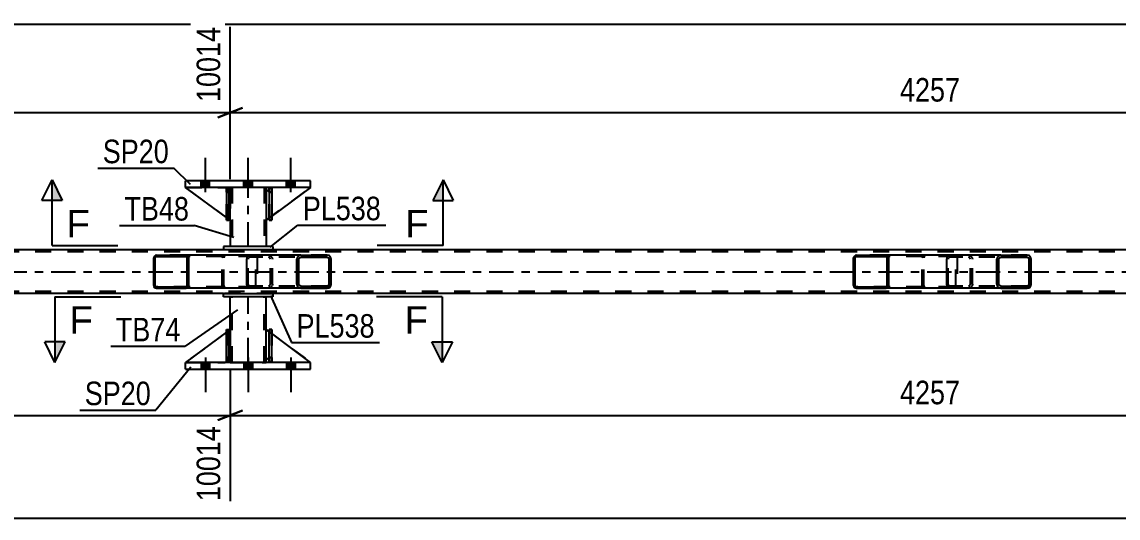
# Model space of a CAD drawing. Header units: millimetres. Extents: x -45 to 796, y -433 to 161.
# Drawn here: x 420.8 to 554.1, y -226 to -165.6 of the extents above; entities that cross this region are included whole.
import ezdxf

# ---------------------------------------------------------------- set-up
doc = ezdxf.new("R2010")
doc.units = ezdxf.units.MM
doc.linetypes.add('DXK_LINE_DOT2', pattern=[3.9198, 1.9599, -1.9599])
doc.linetypes.add('DXK_LINE_DOT3', pattern=[5.9187, 2.979, -0.9799, 0.9799, -0.9799])
doc.styles.add('Arial', font='arial.ttf', dxfattribs={"height": 0.2})
doc.styles.add('Arial Narrow', font='ARIALN.TTF', dxfattribs={"height": 0.2})

# ---------------------------------------------------------------- blocks, each defined once
blk = doc.blocks.new('Part-814760973-6049 - 5989')
at = {"color": 2, "linetype": 'Continuous'}
for p, q in [((445.34, -198.68), (451.34, -198.68)), ((445.34, -199.08), (445.34, -198.68)), ((451.34, -199.08), (445.34, -199.08)), ((451.34, -198.68), (451.34, -199.08))]:
    blk.add_line(p, q, dxfattribs=at)
blk = doc.blocks.new('Part-814760973-6044 - 5989')
at = {"color": 2, "linetype": 'Continuous'}
for p, q in [((446.14, -203.08), (446.14, -199.08)), ((450.54, -203.08), (450.54, -199.08)), ((446.14, -207.08), (446.14, -206.48)), ((450.54, -207.08), (450.54, -206.48))]:
    blk.add_line(p, q, dxfattribs=at)
at = {"color": 7, "linetype": 'DXK_LINE_DOT2'}
for p, q in [((450.54, -199.08), (446.14, -199.08)), ((446.38, -207.08), (446.38, -199.08)), ((450.3, -207.08), (450.3, -199.08)), ((446.14, -206.48), (446.14, -203.08)), ((450.54, -206.48), (450.54, -203.08)), ((446.14, -207.08), (450.54, -207.08))]:
    blk.add_line(p, q, dxfattribs=at)
at = {"color": 7, "linetype": 'DXK_LINE_DOT3'}
blk.add_line((448.34, -207.08), (448.34, -199.08), dxfattribs=at)
blk = doc.blocks.new('Part-814760973-6168 - 5989')
at = {"linetype": 'Continuous'}
h = blk.add_hatch(dxfattribs=at)
h.set_pattern_fill('', scale=0.7, style=0, pattern_type=0)
h.set_pattern_definition([(45, (441.079, -194.2398), (-1.57154, 1.57154), [])])
h.paths.add_polyline_path([(441.11, -194.36), (441.08, -194.24), (441.01, -194.14), (440.89, -194.07), (440.76, -194.04), (437.19, -194.04), (437.06, -194.07), (436.95, -194.14), (436.87, -194.24), (436.85, -194.36), (436.85, -197.72), (436.87, -197.84), (436.95, -197.95), (437.06, -198.02), (437.19, -198.04), (440.76, -198.04), (440.89, -198.02), (441.01, -197.95), (441.08, -197.84), (441.11, -197.72)])
h.paths.add_polyline_path([(440.92, -197.78), (440.88, -197.84), (440.83, -197.87), (440.76, -197.88), (437.19, -197.88), (437.12, -197.87), (437.07, -197.84), (437.03, -197.78), (437.02, -197.72), (437.02, -194.36), (437.03, -194.3), (437.07, -194.25), (437.12, -194.21), (437.19, -194.2), (440.76, -194.2), (440.83, -194.21), (440.88, -194.25), (440.92, -194.3), (440.93, -194.36), (440.93, -197.72)])
at = {"color": 2, "linetype": 'Continuous'}
for p, q in [((436.87, -194.24), (436.85, -194.36)), ((436.85, -197.72), (436.85, -194.36)), ((437.02, -194.36), (437.03, -194.3)), ((437.02, -197.72), (437.02, -194.36)), ((437.03, -194.3), (437.07, -194.25)), ((437.19, -194.04), (437.06, -194.07)), ((437.07, -194.25), (437.12, -194.21)), ((437.12, -194.21), (437.19, -194.2)), ((437.19, -194.04), (440.76, -194.04)), ((437.19, -194.2), (440.76, -194.2)), ((448.46, -194.04), (440.76, -194.04)), ((440.89, -194.07), (440.76, -194.04)), ((440.76, -194.2), (440.83, -194.21)), ((440.83, -194.21), (440.88, -194.25)), ((440.88, -194.25), (440.92, -194.3)), ((440.92, -194.3), (440.93, -194.36)), ((440.93, -197.72), (440.93, -194.36)), ((441.11, -194.36), (441.08, -194.24)), ((441.11, -197.72), (441.11, -194.36)), ((436.85, -197.72), (436.87, -197.84)), ((437.03, -197.78), (437.02, -197.72)), ((437.07, -197.84), (437.03, -197.78)), ((437.06, -198.02), (437.19, -198.04)), ((437.12, -197.87), (437.07, -197.84)), ((437.19, -197.88), (437.12, -197.87)), ((437.19, -197.88), (440.76, -197.88)), ((437.19, -198.04), (440.76, -198.04)), ((440.83, -197.87), (440.76, -197.88)), ((440.76, -198.04), (440.89, -198.02)), ((448.46, -198.04), (440.76, -198.04)), ((440.88, -197.84), (440.83, -197.87)), ((440.92, -197.78), (440.88, -197.84)), ((440.93, -197.72), (440.92, -197.78)), ((441.08, -197.84), (441.11, -197.72))]:
    blk.add_line(p, q, dxfattribs=at)
at = {"color": 7, "linetype": 'DXK_LINE_DOT2'}
for p, q in [((440.76, -194.04), (437.19, -194.04)), ((449.11, -194.2), (437.19, -194.2)), ((445.2, -194.36), (445.22, -194.24)), ((445.2, -197.72), (445.2, -194.36)), ((445.38, -194.3), (445.37, -194.36)), ((445.37, -197.72), (445.37, -194.36)), ((445.42, -194.25), (445.38, -194.3)), ((445.41, -194.07), (445.54, -194.04)), ((445.47, -194.21), (445.42, -194.25)), ((445.54, -194.2), (445.47, -194.21)), ((449.11, -194.04), (448.46, -194.04)), ((449.11, -194.04), (449.24, -194.07)), ((449.18, -194.21), (449.11, -194.2)), ((449.23, -194.25), (449.18, -194.21)), ((449.27, -194.3), (449.23, -194.25)), ((449.28, -194.36), (449.27, -194.3)), ((449.28, -197.72), (449.28, -194.36)), ((449.43, -194.24), (449.45, -194.34)), ((449.45, -194.34), (449.45, -194.36)), ((449.45, -194.36), (449.45, -197.72)), ((449.11, -197.88), (437.19, -197.88)), ((440.76, -198.04), (437.19, -198.04)), ((445.22, -197.84), (445.2, -197.72)), ((445.37, -197.72), (445.38, -197.78)), ((445.38, -197.78), (445.42, -197.84)), ((445.54, -198.04), (445.41, -198.02)), ((445.42, -197.84), (445.43, -197.84)), ((445.43, -197.84), (445.47, -197.87)), ((445.47, -197.87), (445.54, -197.88)), ((449.11, -198.04), (448.46, -198.04)), ((449.11, -197.88), (449.18, -197.87)), ((449.24, -198.02), (449.11, -198.04)), ((449.18, -197.87), (449.23, -197.84)), ((449.23, -197.84), (449.27, -197.78)), ((449.27, -197.78), (449.28, -197.72)), ((449.45, -197.75), (449.43, -197.84)), ((449.45, -197.72), (449.45, -197.75))]:
    blk.add_line(p, q, dxfattribs=at)
at = {"color": 2, "linetype": 'Continuous'}
for centre, start, end in [((437.18, -194.38), 110.7583, 155.68), ((440.78, -194.38), 24.32, 69.2417), ((437.18, -197.71), 204.32, 249.2417), ((440.78, -197.71), 290.7583, 335.68)]:
    blk.add_arc(centre, 0.331, start, end, dxfattribs=at)
at = {"color": 7, "linetype": 'DXK_LINE_DOT2'}
for centre, start, end in [((445.53, -194.38), 110.7583, 155.68), ((445.53, -197.71), 204.32, 249.2417), ((449.13, -197.71), 290.7583, 335.68)]:
    blk.add_arc(centre, 0.331, start, end, dxfattribs=at)
blk = doc.blocks.new('Part-814760973-6109 - 5989')
at = {"color": 2, "linetype": 'Continuous'}
for p, q in [((446.01, -185.78), (445.69, -185.78)), ((445.69, -185.78), (445.69, -189.78)), ((446.01, -185.78), (446.01, -185.78)), ((446.01, -185.78), (446.01, -189.78)), ((446.01, -189.78), (445.69, -189.78))]:
    blk.add_line(p, q, dxfattribs=at)
at = {"color": 7, "linetype": 'DXK_LINE_DOT2'}
for p, q in [((445.69, -186.38), (445.69, -185.78)), ((446.01, -186.38), (445.69, -186.38)), ((445.69, -186.38), (445.69, -189.78)), ((446.01, -186.38), (446.01, -185.78)), ((446.01, -185.78), (446.01, -185.78)), ((446.01, -189.78), (446.01, -186.38))]:
    blk.add_line(p, q, dxfattribs=at)
blk = doc.blocks.new('Part-814760973-6054 - 5989')
at = {"color": 2, "linetype": 'Continuous'}
for p, q in [((451.34, -192.98), (445.34, -192.98)), ((445.34, -192.98), (445.34, -193.38)), ((451.34, -192.98), (451.34, -193.38)), ((451.34, -193.38), (445.34, -193.38))]:
    blk.add_line(p, q, dxfattribs=at)
blk = doc.blocks.new('Part-814760973-6210 - 5989')
at = {"color": 2, "linetype": 'Continuous'}
for p, q in [((450.89, -207.08), (450.89, -203.08)), ((450.89, -203.08), (451.21, -203.08)), ((451.21, -207.08), (451.21, -203.08)), ((450.89, -207.08), (450.89, -207.08)), ((451.21, -207.08), (450.89, -207.08))]:
    blk.add_line(p, q, dxfattribs=at)
at = {"color": 7, "linetype": 'DXK_LINE_DOT2'}
for p, q in [((450.89, -203.08), (450.89, -206.48)), ((451.21, -206.48), (451.21, -203.08)), ((450.89, -206.48), (450.89, -207.08)), ((450.89, -206.48), (451.21, -206.48)), ((451.21, -207.08), (451.21, -206.48)), ((451.21, -207.08), (451.21, -207.08))]:
    blk.add_line(p, q, dxfattribs=at)
blk = doc.blocks.new('Part-814760973-6059 - 5989')
at = {"color": 2, "linetype": 'Continuous'}
for p, q in [((446.14, -185.78), (446.14, -186.38)), ((450.54, -185.78), (450.54, -186.38)), ((446.14, -189.78), (446.14, -192.98)), ((450.54, -189.78), (450.54, -192.98))]:
    blk.add_line(p, q, dxfattribs=at)
at = {"color": 7, "linetype": 'DXK_LINE_DOT2'}
for p, q in [((450.54, -185.78), (446.14, -185.78)), ((446.14, -186.38), (446.14, -189.78)), ((446.38, -185.78), (446.38, -192.98)), ((450.3, -185.78), (450.3, -192.98)), ((450.54, -186.38), (450.54, -189.78)), ((450.54, -192.98), (446.14, -192.98))]:
    blk.add_line(p, q, dxfattribs=at)
at = {"color": 7, "linetype": 'DXK_LINE_DOT3'}
blk.add_line((448.34, -192.98), (448.34, -185.78), dxfattribs=at)
blk = doc.blocks.new('Part-814760973-6078 - 5989')
at = {"color": 7, "linetype": 'DXK_LINE_DOT2'}
for p, q in [((446.14, -203.08), (440.74, -207.08)), ((446.14, -206.48), (446.14, -203.08)), ((446.14, -203.08), (446.14, -206.48)), ((445.54, -207.08), (446.14, -206.48)), ((446.14, -206.48), (445.54, -207.08)), ((446.14, -206.48), (446.14, -206.48)), ((440.74, -207.08), (445.54, -207.08))]:
    blk.add_line(p, q, dxfattribs=at)
blk = doc.blocks.new('Part-814760973-6206 - 5989')
at = {"color": 7, "linetype": 'DXK_LINE_DOT2'}
for p, q in [((451.14, -185.78), (450.54, -186.38)), ((450.54, -189.78), (455.94, -185.78)), ((450.54, -186.38), (450.54, -189.78)), ((455.94, -185.78), (451.14, -185.78))]:
    blk.add_line(p, q, dxfattribs=at)
blk = doc.blocks.new('Part-814760973-6079 - 5989')
at = {"color": 2, "linetype": 'Continuous'}
for p, q in [((450.54, -206.48), (450.54, -203.08)), ((450.89, -203.34), (450.54, -203.08)), ((455.94, -207.08), (451.21, -203.58)), ((450.89, -206.84), (450.54, -206.48))]:
    blk.add_line(p, q, dxfattribs=at)
at = {"color": 7, "linetype": 'DXK_LINE_DOT2'}
for p, q in [((451.21, -203.58), (450.89, -203.34)), ((451.14, -207.08), (450.89, -206.84)), ((455.94, -207.08), (451.14, -207.08)), ((455.94, -207.08), (455.94, -207.08)), ((455.94, -207.08), (455.94, -207.08))]:
    blk.add_line(p, q, dxfattribs=at)
blk = doc.blocks.new('Part-814760973-6080 - 5989')
at = {"color": 7, "linetype": 'DXK_LINE_DOT2'}
for p, q in [((450.54, -206.48), (450.54, -203.08)), ((450.54, -203.08), (455.94, -207.08)), ((451.14, -207.08), (450.54, -206.48)), ((455.94, -207.08), (451.14, -207.08))]:
    blk.add_line(p, q, dxfattribs=at)
blk = doc.blocks.new('Part-814760973-6085 - 5989')
at = {"color": 2, "linetype": 'Continuous'}
for p, q in [((440.74, -207.88), (440.74, -207.08)), ((455.94, -207.08), (440.74, -207.08)), ((440.74, -207.88), (455.94, -207.88)), ((455.94, -207.88), (455.94, -207.08))]:
    blk.add_line(p, q, dxfattribs=at)
at = {"color": 7, "linetype": 'DXK_LINE_DOT2'}
for p, q in [((440.74, -207.88), (440.74, -207.08)), ((455.94, -207.88), (455.94, -207.08))]:
    blk.add_line(p, q, dxfattribs=at)
blk = doc.blocks.new('Part-814760973-6090 - 5989')
at = {"color": 2, "linetype": 'Continuous'}
for p, q in [((440.74, -185.78), (440.74, -184.98)), ((455.94, -184.98), (440.74, -184.98)), ((455.94, -185.78), (455.94, -184.98)), ((455.94, -185.78), (440.74, -185.78))]:
    blk.add_line(p, q, dxfattribs=at)
at = {"color": 7, "linetype": 'DXK_LINE_DOT2'}
for p, q in [((440.74, -185.78), (440.74, -184.98)), ((455.94, -185.78), (455.94, -184.98))]:
    blk.add_line(p, q, dxfattribs=at)
blk = doc.blocks.new('Bolt-814760973-6216 - 5989')
at = {"linetype": 'Continuous'}
for points in [[(442.62, -185.78), (443.66, -185.78), (443.66, -184.98), (442.62, -184.98)], [(442.62, -185.78), (443.66, -185.78), (443.66, -184.98), (442.62, -184.98)], [(442.62, -185.78), (443.66, -185.78), (443.66, -184.98), (442.62, -184.98)], [(447.82, -185.78), (448.86, -185.78), (448.86, -184.98), (447.82, -184.98)], [(447.82, -185.78), (448.86, -185.78), (448.86, -184.98), (447.82, -184.98)], [(453.02, -185.78), (454.06, -185.78), (454.06, -184.98), (453.02, -184.98)], [(453.02, -185.78), (454.06, -185.78), (454.06, -184.98), (453.02, -184.98)], [(453.02, -185.78), (454.06, -185.78), (454.06, -184.98), (453.02, -184.98)]]:
    blk.add_hatch(color=1, dxfattribs=at).paths.add_polyline_path(points)
at = {"color": 1, "linetype": 'Continuous'}
for p, q in [((443.14, -186.38), (443.14, -182.18)), ((443.14, -186.38), (443.14, -182.18)), ((443.14, -186.38), (443.14, -182.18)), ((448.34, -186.38), (448.34, -182.18)), ((448.34, -186.38), (448.34, -182.18)), ((453.54, -186.38), (453.54, -182.18)), ((453.54, -186.38), (453.54, -182.18)), ((453.54, -186.38), (453.54, -182.18)), ((442.62, -185.78), (442.62, -184.98)), ((442.62, -185.78), (442.62, -184.98)), ((442.62, -185.78), (442.62, -184.98)), ((443.66, -185.78), (443.66, -184.98)), ((443.66, -185.78), (443.66, -184.98)), ((443.66, -185.78), (443.66, -184.98)), ((447.82, -185.78), (447.82, -184.98)), ((447.82, -185.78), (447.82, -184.98)), ((448.86, -185.78), (448.86, -184.98)), ((448.86, -185.78), (448.86, -184.98)), ((453.02, -185.78), (453.02, -184.98)), ((453.02, -185.78), (453.02, -184.98)), ((453.02, -185.78), (453.02, -184.98)), ((454.06, -185.78), (454.06, -184.98)), ((454.06, -185.78), (454.06, -184.98)), ((454.06, -185.78), (454.06, -184.98))]:
    blk.add_line(p, q, dxfattribs=at)
blk = doc.blocks.new('Part-814760973-6093 - 5989')
at = {"linetype": 'Continuous'}
h = blk.add_hatch(dxfattribs=at)
h.set_pattern_fill('', scale=0.7, style=0, pattern_type=0)
h.set_pattern_definition([(45, (543.5453, -194.3386), (-1.57154, 1.57154), [])])
h.paths.add_polyline_path([(543.58, -194.52), (543.55, -194.34), (543.44, -194.18), (543.27, -194.08), (543.08, -194.04), (539.9, -194.04), (539.7, -194.08), (539.54, -194.18), (539.43, -194.34), (539.39, -194.52), (539.39, -197.56), (539.43, -197.75), (539.54, -197.9), (539.7, -198.01), (539.9, -198.04), (543.08, -198.04), (543.27, -198.01), (543.44, -197.9), (543.55, -197.75), (543.58, -197.56)])
h.paths.add_polyline_path([(543.31, -197.65), (543.26, -197.73), (543.18, -197.78), (543.08, -197.8), (539.9, -197.8), (539.8, -197.78), (539.72, -197.73), (539.66, -197.65), (539.65, -197.56), (539.65, -194.52), (539.66, -194.43), (539.72, -194.35), (539.8, -194.3), (539.9, -194.28), (543.08, -194.28), (543.18, -194.3), (543.26, -194.35), (543.31, -194.43), (543.33, -194.52), (543.33, -197.56)])
at = {"color": 2, "linetype": 'Continuous'}
for p, q in [((533.33, -194.52), (533.35, -194.34)), ((533.33, -197.56), (533.33, -194.52)), ((533.35, -194.34), (533.4, -194.18)), ((533.4, -194.18), (533.49, -194.08)), ((533.49, -194.08), (533.6, -194.04)), ((539.9, -194.04), (533.6, -194.04)), ((539.43, -194.34), (539.39, -194.52)), ((539.39, -197.56), (539.39, -194.52)), ((539.65, -194.52), (539.66, -194.43)), ((539.65, -197.56), (539.65, -194.52)), ((539.66, -194.43), (539.72, -194.35)), ((539.9, -194.04), (539.7, -194.08)), ((539.72, -194.35), (539.8, -194.3)), ((539.8, -194.3), (539.9, -194.28)), ((539.9, -194.04), (543.08, -194.04)), ((539.9, -194.28), (543.08, -194.28)), ((543.27, -194.08), (543.08, -194.04)), ((543.08, -194.28), (543.18, -194.3)), ((543.18, -194.3), (543.26, -194.35)), ((543.26, -194.35), (543.31, -194.43)), ((543.31, -194.43), (543.33, -194.52)), ((543.33, -197.56), (543.33, -194.52)), ((543.58, -194.52), (543.55, -194.34)), ((543.58, -197.56), (543.58, -194.52)), ((533.35, -197.75), (533.33, -197.56)), ((533.4, -197.9), (533.35, -197.75)), ((533.49, -198.01), (533.4, -197.9)), ((533.6, -198.04), (533.49, -198.01)), ((539.9, -198.04), (533.6, -198.04)), ((539.39, -197.56), (539.43, -197.75)), ((539.66, -197.65), (539.65, -197.56)), ((539.72, -197.73), (539.66, -197.65)), ((539.7, -198.01), (539.9, -198.04)), ((539.8, -197.78), (539.72, -197.73)), ((539.9, -197.8), (539.8, -197.78)), ((539.9, -197.8), (543.08, -197.8)), ((539.9, -198.04), (543.08, -198.04)), ((543.18, -197.78), (543.08, -197.8)), ((543.08, -198.04), (543.27, -198.01)), ((543.26, -197.73), (543.18, -197.78)), ((543.31, -197.65), (543.26, -197.73)), ((543.33, -197.56), (543.31, -197.65)), ((543.55, -197.75), (543.58, -197.56))]:
    blk.add_line(p, q, dxfattribs=at)
at = {"color": 7, "linetype": 'DXK_LINE_DOT2'}
for p, q in [((533.47, -194.43), (533.46, -194.52)), ((533.46, -197.56), (533.46, -194.52)), ((533.5, -194.35), (533.47, -194.43)), ((533.54, -194.3), (533.5, -194.35)), ((533.6, -194.28), (533.54, -194.3)), ((543.08, -194.28), (533.6, -194.28)), ((534.59, -194.28), (534.59, -194.04)), ((535.93, -194.04), (536.12, -194.08)), ((536.03, -194.3), (535.93, -194.28)), ((536.11, -194.35), (536.03, -194.3)), ((536.16, -194.43), (536.11, -194.35)), ((536.18, -194.52), (536.16, -194.43)), ((536.18, -197.56), (536.18, -194.52)), ((536.4, -194.34), (536.43, -194.52)), ((536.43, -197.56), (536.43, -194.52)), ((543.08, -194.04), (539.9, -194.04)), ((533.46, -197.56), (533.47, -197.65)), ((533.47, -197.65), (533.5, -197.73)), ((533.5, -197.73), (533.54, -197.78)), ((533.54, -197.78), (533.6, -197.8)), ((543.08, -197.8), (533.6, -197.8)), ((534.59, -198.04), (534.59, -197.8)), ((535.93, -197.8), (536.03, -197.78)), ((536.12, -198.01), (535.93, -198.04)), ((536.03, -197.78), (536.11, -197.73)), ((536.11, -197.73), (536.16, -197.65)), ((536.16, -197.65), (536.18, -197.56)), ((536.43, -197.56), (536.4, -197.75)), ((543.08, -198.04), (539.9, -198.04))]:
    blk.add_line(p, q, dxfattribs=at)
for centre, start, end in [((535.95, -194.54), 23.8494, 68.8059), ((535.95, -197.55), 291.1941, 336.1506)]:
    blk.add_arc(centre, 0.492, start, end, dxfattribs=at)
at = {"color": 2, "linetype": 'Continuous'}
for centre, start, end in [((539.88, -194.54), 111.1941, 156.1506), ((543.1, -194.54), 23.8494, 68.8059), ((539.88, -197.55), 203.8494, 248.8059), ((543.1, -197.55), 291.1941, 336.1506)]:
    blk.add_arc(centre, 0.492, start, end, dxfattribs=at)
blk = doc.blocks.new('Part-814760973-6094 - 5989')
at = {"linetype": 'Continuous'}
h = blk.add_hatch(dxfattribs=at)
h.set_pattern_fill('', scale=0.7, style=0, pattern_type=0)
h.set_pattern_definition([(45, (526.2133, -194.2398), (-1.57154, 1.57154), [])])
h.paths.add_polyline_path([(526.24, -194.36), (526.21, -194.24), (526.14, -194.14), (526.03, -194.07), (525.9, -194.04), (522.32, -194.04), (522.19, -194.07), (522.08, -194.14), (522.01, -194.24), (521.98, -194.36), (521.98, -197.72), (522.01, -197.84), (522.08, -197.95), (522.19, -198.02), (522.32, -198.04), (525.9, -198.04), (526.03, -198.02), (526.14, -197.95), (526.21, -197.84), (526.24, -197.72)])
h.paths.add_polyline_path([(526.06, -197.78), (526.02, -197.84), (525.96, -197.87), (525.9, -197.88), (522.32, -197.88), (522.26, -197.87), (522.2, -197.84), (522.17, -197.78), (522.15, -197.72), (522.15, -194.36), (522.17, -194.3), (522.2, -194.25), (522.26, -194.21), (522.32, -194.2), (525.9, -194.2), (525.96, -194.21), (526.02, -194.25), (526.06, -194.3), (526.07, -194.36), (526.07, -197.72)])
at = {"color": 2, "linetype": 'Continuous'}
for p, q in [((522.01, -194.24), (521.98, -194.36)), ((521.98, -197.72), (521.98, -194.36)), ((522.15, -194.36), (522.17, -194.3)), ((522.15, -197.72), (522.15, -194.36)), ((522.17, -194.3), (522.2, -194.25)), ((522.32, -194.04), (522.19, -194.07)), ((522.2, -194.25), (522.26, -194.21)), ((522.26, -194.21), (522.32, -194.2)), ((522.32, -194.04), (525.9, -194.04)), ((522.32, -194.2), (525.9, -194.2)), ((533.6, -194.04), (525.9, -194.04)), ((526.03, -194.07), (525.9, -194.04)), ((525.9, -194.2), (525.96, -194.21)), ((525.96, -194.21), (526.02, -194.25)), ((526.02, -194.25), (526.06, -194.3)), ((526.06, -194.3), (526.07, -194.36)), ((526.07, -197.72), (526.07, -194.36)), ((526.24, -194.36), (526.21, -194.24)), ((526.24, -197.72), (526.24, -194.36)), ((521.98, -197.72), (522.01, -197.84)), ((522.17, -197.78), (522.15, -197.72)), ((522.2, -197.84), (522.17, -197.78)), ((522.19, -198.02), (522.32, -198.04)), ((522.26, -197.87), (522.2, -197.84)), ((522.32, -197.88), (522.26, -197.87)), ((522.32, -197.88), (525.9, -197.88)), ((522.32, -198.04), (525.9, -198.04)), ((525.96, -197.87), (525.9, -197.88)), ((525.9, -198.04), (526.03, -198.02)), ((533.6, -198.04), (525.9, -198.04)), ((526.02, -197.84), (525.96, -197.87)), ((526.06, -197.78), (526.02, -197.84)), ((526.07, -197.72), (526.06, -197.78)), ((526.21, -197.84), (526.24, -197.72))]:
    blk.add_line(p, q, dxfattribs=at)
at = {"color": 7, "linetype": 'DXK_LINE_DOT2'}
for p, q in [((525.9, -194.04), (522.32, -194.04)), ((534.25, -194.2), (522.32, -194.2)), ((530.33, -194.36), (530.36, -194.24)), ((530.33, -197.72), (530.33, -194.36)), ((530.52, -194.3), (530.5, -194.36)), ((530.5, -197.72), (530.5, -194.36)), ((530.55, -194.25), (530.52, -194.3)), ((530.54, -194.07), (530.67, -194.04)), ((530.61, -194.21), (530.55, -194.25)), ((530.67, -194.2), (530.61, -194.21)), ((534.25, -194.04), (533.6, -194.04)), ((534.25, -194.04), (534.38, -194.07)), ((534.31, -194.21), (534.25, -194.2)), ((534.37, -194.25), (534.31, -194.21)), ((534.41, -194.3), (534.37, -194.25)), ((534.42, -194.36), (534.41, -194.3)), ((534.42, -197.72), (534.42, -194.36)), ((534.56, -194.24), (534.58, -194.34)), ((534.58, -194.34), (534.59, -194.36)), ((534.59, -194.36), (534.59, -197.72)), ((534.25, -197.88), (522.32, -197.88)), ((525.9, -198.04), (522.32, -198.04)), ((530.36, -197.84), (530.33, -197.72)), ((530.5, -197.72), (530.52, -197.78)), ((530.52, -197.78), (530.55, -197.84)), ((530.67, -198.04), (530.54, -198.02)), ((530.55, -197.84), (530.61, -197.87)), ((530.61, -197.87), (530.67, -197.88)), ((534.25, -198.04), (533.6, -198.04)), ((534.25, -197.88), (534.31, -197.87)), ((534.38, -198.02), (534.25, -198.04)), ((534.31, -197.87), (534.37, -197.84)), ((534.37, -197.84), (534.41, -197.78)), ((534.41, -197.78), (534.42, -197.72)), ((534.59, -197.72), (534.56, -197.84))]:
    blk.add_line(p, q, dxfattribs=at)
at = {"color": 2, "linetype": 'Continuous'}
for centre, start, end in [((522.31, -194.38), 110.7583, 155.68), ((525.91, -194.38), 24.32, 69.2417), ((522.31, -197.71), 204.32, 249.2417), ((525.91, -197.71), 290.7583, 335.68)]:
    blk.add_arc(centre, 0.331, start, end, dxfattribs=at)
at = {"color": 7, "linetype": 'DXK_LINE_DOT2'}
for centre, start, end in [((530.66, -194.38), 110.7583, 155.68), ((530.66, -197.71), 204.32, 249.2417), ((534.26, -197.71), 290.7583, 335.68)]:
    blk.add_arc(centre, 0.331, start, end, dxfattribs=at)
blk = doc.blocks.new('Part-814760973-6095 - 5989')
at = {"linetype": 'Continuous'}
h = blk.add_hatch(dxfattribs=at)
h.set_pattern_fill('', scale=0.7, style=0, pattern_type=0)
h.set_pattern_definition([(45, (458.411, -194.3386), (-1.57154, 1.57154), [])])
h.paths.add_polyline_path([(458.45, -194.52), (458.41, -194.34), (458.3, -194.18), (458.14, -194.08), (457.95, -194.04), (454.76, -194.04), (454.57, -194.08), (454.41, -194.18), (454.3, -194.34), (454.26, -194.52), (454.26, -197.56), (454.3, -197.75), (454.41, -197.9), (454.57, -198.01), (454.76, -198.04), (457.95, -198.04), (458.14, -198.01), (458.3, -197.9), (458.41, -197.75), (458.45, -197.56)])
h.paths.add_polyline_path([(458.18, -197.65), (458.12, -197.73), (458.04, -197.78), (457.95, -197.8), (454.76, -197.8), (454.67, -197.78), (454.58, -197.73), (454.53, -197.65), (454.51, -197.56), (454.51, -194.52), (454.53, -194.43), (454.58, -194.35), (454.67, -194.3), (454.76, -194.28), (457.95, -194.28), (458.04, -194.3), (458.12, -194.35), (458.18, -194.43), (458.2, -194.52), (458.2, -197.56)])
at = {"color": 2, "linetype": 'Continuous'}
for p, q in [((448.19, -194.52), (448.21, -194.34)), ((448.19, -197.56), (448.19, -194.52)), ((448.21, -194.34), (448.27, -194.18)), ((448.27, -194.18), (448.36, -194.08)), ((448.36, -194.08), (448.46, -194.04)), ((454.76, -194.04), (448.46, -194.04)), ((454.3, -194.34), (454.26, -194.52)), ((454.26, -197.56), (454.26, -194.52)), ((454.51, -194.52), (454.53, -194.43)), ((454.51, -197.56), (454.51, -194.52)), ((454.53, -194.43), (454.58, -194.35)), ((454.76, -194.04), (454.57, -194.08)), ((454.58, -194.35), (454.67, -194.3)), ((454.67, -194.3), (454.76, -194.28)), ((454.76, -194.04), (457.95, -194.04)), ((454.76, -194.28), (457.95, -194.28)), ((458.14, -194.08), (457.95, -194.04)), ((457.95, -194.28), (458.04, -194.3)), ((458.04, -194.3), (458.12, -194.35)), ((458.12, -194.35), (458.18, -194.43)), ((458.18, -194.43), (458.2, -194.52)), ((458.2, -197.56), (458.2, -194.52)), ((458.45, -194.52), (458.41, -194.34)), ((458.45, -197.56), (458.45, -194.52)), ((448.21, -197.75), (448.19, -197.56)), ((448.27, -197.9), (448.21, -197.75)), ((448.36, -198.01), (448.27, -197.9)), ((448.46, -198.04), (448.36, -198.01)), ((454.76, -198.04), (448.46, -198.04)), ((454.26, -197.56), (454.3, -197.75)), ((454.53, -197.65), (454.51, -197.56)), ((454.58, -197.73), (454.53, -197.65)), ((454.57, -198.01), (454.76, -198.04)), ((454.67, -197.78), (454.58, -197.73)), ((454.76, -197.8), (454.67, -197.78)), ((454.76, -197.8), (457.95, -197.8)), ((454.76, -198.04), (457.95, -198.04)), ((458.04, -197.78), (457.95, -197.8)), ((457.95, -198.04), (458.14, -198.01)), ((458.12, -197.73), (458.04, -197.78)), ((458.18, -197.65), (458.12, -197.73)), ((458.2, -197.56), (458.18, -197.65)), ((458.41, -197.75), (458.45, -197.56))]:
    blk.add_line(p, q, dxfattribs=at)
at = {"color": 7, "linetype": 'DXK_LINE_DOT2'}
for p, q in [((448.34, -194.43), (448.33, -194.52)), ((448.33, -197.56), (448.33, -194.52)), ((448.37, -194.35), (448.34, -194.43)), ((448.41, -194.3), (448.37, -194.35)), ((448.46, -194.28), (448.41, -194.3)), ((457.95, -194.28), (448.46, -194.28)), ((449.45, -194.28), (449.45, -194.04)), ((450.8, -194.04), (450.99, -194.08)), ((450.89, -194.3), (450.8, -194.28)), ((450.97, -194.35), (450.89, -194.3)), ((451.03, -194.43), (450.97, -194.35)), ((451.05, -194.52), (451.03, -194.43)), ((451.05, -197.56), (451.05, -194.52)), ((451.26, -194.34), (451.3, -194.52)), ((451.3, -197.56), (451.3, -194.52)), ((457.95, -194.04), (454.76, -194.04)), ((448.33, -197.56), (448.34, -197.65)), ((448.34, -197.65), (448.37, -197.73)), ((448.37, -197.73), (448.41, -197.78)), ((448.41, -197.78), (448.46, -197.8)), ((457.95, -197.8), (448.46, -197.8)), ((449.45, -198.04), (449.45, -197.8)), ((450.8, -197.8), (450.89, -197.78)), ((450.99, -198.01), (450.8, -198.04)), ((450.89, -197.78), (450.97, -197.73)), ((450.97, -197.73), (451.03, -197.65)), ((451.03, -197.65), (451.05, -197.56)), ((451.3, -197.56), (451.26, -197.75)), ((457.95, -198.04), (454.76, -198.04))]:
    blk.add_line(p, q, dxfattribs=at)
for centre, start, end in [((450.81, -194.54), 23.8494, 68.8059), ((450.81, -197.55), 291.1941, 336.1506)]:
    blk.add_arc(centre, 0.492, start, end, dxfattribs=at)
at = {"color": 2, "linetype": 'Continuous'}
for centre, start, end in [((454.75, -194.54), 111.1941, 156.1506), ((457.96, -194.54), 23.8494, 68.8059), ((454.75, -197.55), 203.8494, 248.8059), ((457.96, -197.55), 291.1941, 336.1506)]:
    blk.add_arc(centre, 0.492, start, end, dxfattribs=at)
blk = doc.blocks.new('Part-814760973-6103 - 5989')
at = {"color": 2, "linetype": 'Continuous'}
for p, q in [((445.69, -203.41), (440.74, -207.08)), ((446.14, -203.08), (446.01, -203.18)), ((446.14, -206.48), (446.14, -203.08)), ((446.14, -206.48), (446.01, -206.61)), ((446.14, -206.48), (446.14, -206.48)), ((445.69, -206.93), (445.54, -207.08))]:
    blk.add_line(p, q, dxfattribs=at)
at = {"color": 7, "linetype": 'DXK_LINE_DOT2'}
for p, q in [((446.01, -203.18), (445.69, -203.41)), ((446.14, -206.48), (446.14, -203.08)), ((446.14, -206.48), (445.54, -207.08)), ((446.01, -206.61), (445.69, -206.93)), ((440.74, -207.08), (445.54, -207.08))]:
    blk.add_line(p, q, dxfattribs=at)
blk = doc.blocks.new('Bolt-814760973-6215 - 5989')
at = {"linetype": 'Continuous'}
for points in [[(443.66, -207.08), (442.62, -207.08), (442.62, -207.88), (443.66, -207.88)], [(443.66, -207.08), (442.62, -207.08), (442.62, -207.88), (443.66, -207.88)], [(443.66, -207.08), (442.62, -207.08), (442.62, -207.88), (443.66, -207.88)], [(448.86, -207.08), (447.82, -207.08), (447.82, -207.88), (448.86, -207.88)], [(448.86, -207.08), (447.82, -207.08), (447.82, -207.88), (448.86, -207.88)], [(454.06, -207.08), (453.02, -207.08), (453.02, -207.88), (454.06, -207.88)], [(454.06, -207.08), (453.02, -207.08), (453.02, -207.88), (454.06, -207.88)], [(454.06, -207.08), (453.02, -207.08), (453.02, -207.88), (454.06, -207.88)]]:
    blk.add_hatch(color=1, dxfattribs=at).paths.add_polyline_path(points)
at = {"color": 1, "linetype": 'Continuous'}
for p, q in [((443.14, -206.48), (443.14, -210.68)), ((443.14, -206.48), (443.14, -210.68)), ((443.14, -206.48), (443.14, -210.68)), ((448.34, -206.48), (448.34, -210.68)), ((448.34, -206.48), (448.34, -210.68)), ((453.54, -206.48), (453.54, -210.68)), ((453.54, -206.48), (453.54, -210.68)), ((453.54, -206.48), (453.54, -210.68)), ((442.62, -207.08), (442.62, -207.88)), ((442.62, -207.08), (442.62, -207.88)), ((442.62, -207.08), (442.62, -207.88)), ((443.66, -207.08), (443.66, -207.88)), ((443.66, -207.08), (443.66, -207.88)), ((443.66, -207.08), (443.66, -207.88)), ((447.82, -207.08), (447.82, -207.88)), ((447.82, -207.08), (447.82, -207.88)), ((448.86, -207.08), (448.86, -207.88)), ((448.86, -207.08), (448.86, -207.88)), ((453.02, -207.08), (453.02, -207.88)), ((453.02, -207.08), (453.02, -207.88)), ((453.02, -207.08), (453.02, -207.88)), ((454.06, -207.08), (454.06, -207.88)), ((454.06, -207.08), (454.06, -207.88)), ((454.06, -207.08), (454.06, -207.88))]:
    blk.add_line(p, q, dxfattribs=at)
blk = doc.blocks.new('Part-814760973-6208 - 5989')
at = {"color": 7, "linetype": 'DXK_LINE_DOT2'}
for p, q in [((451.21, -203.08), (450.89, -203.08)), ((450.89, -206.48), (450.89, -203.08)), ((450.89, -203.08), (450.89, -207.08)), ((451.21, -203.08), (451.21, -206.48)), ((451.21, -207.08), (451.21, -203.08)), ((451.21, -206.48), (450.89, -206.48)), ((450.89, -207.08), (450.89, -206.48)), ((451.21, -206.48), (451.21, -207.08)), ((451.21, -207.08), (450.89, -207.08)), ((451.21, -207.08), (451.21, -207.08))]:
    blk.add_line(p, q, dxfattribs=at)
blk = doc.blocks.new('Part-814760973-6186 - 5989')
at = {"color": 7, "linetype": 'DXK_LINE_DOT2'}
for p, q in [((450.89, -186.38), (450.89, -185.78)), ((450.89, -185.78), (450.89, -185.78)), ((450.89, -185.78), (450.89, -189.78)), ((451.21, -185.78), (450.89, -185.78)), ((450.89, -189.78), (450.89, -186.38)), ((450.89, -186.38), (451.21, -186.38)), ((451.21, -186.38), (451.21, -185.78)), ((451.21, -189.78), (451.21, -185.78)), ((451.21, -186.38), (451.21, -189.78)), ((450.89, -189.78), (451.21, -189.78))]:
    blk.add_line(p, q, dxfattribs=at)
blk = doc.blocks.new('Part-814760973-6223 - 5989')
at = {"color": 2, "linetype": 'Continuous'}
for p, q in [((445.69, -207.08), (445.69, -203.08)), ((445.69, -203.08), (446.01, -203.08)), ((446.01, -207.08), (446.01, -203.08)), ((445.69, -207.08), (445.69, -207.08)), ((446.01, -207.08), (445.69, -207.08))]:
    blk.add_line(p, q, dxfattribs=at)
at = {"color": 7, "linetype": 'DXK_LINE_DOT2'}
for p, q in [((445.69, -203.08), (445.69, -206.48)), ((446.01, -206.48), (446.01, -203.08)), ((445.69, -206.48), (445.69, -207.08)), ((445.69, -206.48), (446.01, -206.48)), ((446.01, -207.08), (446.01, -206.48)), ((446.01, -207.08), (446.01, -207.08))]:
    blk.add_line(p, q, dxfattribs=at)
blk = doc.blocks.new('Part-814760973-6229 - 5989')
at = {"color": 2, "linetype": 'Continuous'}
for p, q in [((714.46, -193.4), (45.58, -193.4)), ((445.34, -198.68), (195.94, -198.68)), ((615.61, -198.68), (451.34, -198.68))]:
    blk.add_line(p, q, dxfattribs=at)
at = {"color": 7, "linetype": 'DXK_LINE_DOT2'}
for p, q in [((714.46, -193.64), (45.58, -193.64)), ((714.46, -198.44), (45.58, -198.44)), ((451.34, -198.68), (445.34, -198.68))]:
    blk.add_line(p, q, dxfattribs=at)
at = {"color": 7, "linetype": 'DXK_LINE_DOT3'}
blk.add_line((45.58, -196.04), (714.46, -196.04), dxfattribs=at)
blk = doc.blocks.new('Part-814760973-6259 - 5989')
at = {"color": 2, "linetype": 'Continuous'}
for p, q in [((445.69, -189.45), (440.74, -185.78)), ((445.69, -185.94), (445.54, -185.78)), ((446.14, -186.38), (446.01, -186.26)), ((446.14, -186.38), (446.14, -186.38)), ((446.14, -189.78), (446.14, -186.38)), ((446.01, -189.69), (446.14, -189.78)), ((446.14, -189.78), (446.14, -189.78))]:
    blk.add_line(p, q, dxfattribs=at)
at = {"color": 7, "linetype": 'DXK_LINE_DOT2'}
for p, q in [((445.54, -185.78), (440.74, -185.78)), ((445.54, -185.78), (446.14, -186.38)), ((446.01, -186.26), (445.69, -185.94)), ((446.14, -186.38), (446.14, -189.78)), ((446.01, -189.69), (445.69, -189.45))]:
    blk.add_line(p, q, dxfattribs=at)
blk = doc.blocks.new('Part-814760973-6260 - 5989')
at = {"color": 7, "linetype": 'DXK_LINE_DOT2'}
for p, q in [((446.14, -189.78), (440.74, -185.78)), ((440.74, -185.78), (445.54, -185.78)), ((445.54, -185.78), (446.14, -186.38)), ((446.14, -186.38), (445.54, -185.78)), ((446.14, -186.38), (446.14, -189.78)), ((446.14, -186.38), (446.14, -186.38)), ((446.14, -186.38), (446.14, -189.78))]:
    blk.add_line(p, q, dxfattribs=at)
blk = doc.blocks.new('Part-814760973-6261 - 5989')
at = {"color": 2, "linetype": 'Continuous'}
for p, q in [((450.89, -186.03), (450.54, -186.38)), ((450.54, -186.38), (450.54, -189.78)), ((455.94, -185.78), (451.21, -189.28)), ((450.89, -189.52), (450.54, -189.78))]:
    blk.add_line(p, q, dxfattribs=at)
at = {"color": 7, "linetype": 'DXK_LINE_DOT2'}
for p, q in [((451.14, -185.78), (450.89, -186.03)), ((455.94, -185.78), (451.14, -185.78)), ((451.21, -189.28), (450.89, -189.52))]:
    blk.add_line(p, q, dxfattribs=at)
blk = doc.blocks.new('Part-814760973-6300 - 5989')
at = {"color": 2, "linetype": 'Continuous'}
for p, q in [((451.21, -185.78), (450.89, -185.78)), ((450.89, -185.78), (450.89, -189.78)), ((451.21, -185.78), (451.21, -185.78)), ((451.21, -185.78), (451.21, -189.78)), ((451.21, -189.78), (450.89, -189.78))]:
    blk.add_line(p, q, dxfattribs=at)
at = {"color": 7, "linetype": 'DXK_LINE_DOT2'}
for p, q in [((450.89, -186.38), (450.89, -185.78)), ((451.21, -186.38), (450.89, -186.38)), ((450.89, -186.38), (450.89, -189.78)), ((451.21, -186.38), (451.21, -185.78)), ((451.21, -185.78), (451.21, -185.78)), ((451.21, -189.78), (451.21, -186.38))]:
    blk.add_line(p, q, dxfattribs=at)
blk = doc.blocks.new('Part-814760973-6302 - 5989')
at = {"color": 7, "linetype": 'DXK_LINE_DOT2'}
for p, q in [((445.69, -186.38), (445.69, -185.78)), ((445.69, -185.78), (445.69, -185.78)), ((445.69, -185.78), (445.69, -189.78)), ((446.01, -185.78), (445.69, -185.78)), ((445.69, -189.78), (445.69, -186.38)), ((445.69, -186.38), (446.01, -186.38)), ((446.01, -186.38), (446.01, -185.78)), ((446.01, -189.78), (446.01, -185.78)), ((446.01, -186.38), (446.01, -189.78)), ((445.69, -189.78), (446.01, -189.78))]:
    blk.add_line(p, q, dxfattribs=at)
blk = doc.blocks.new('Part-814760973-6334 - 5989')
at = {"color": 7, "linetype": 'DXK_LINE_DOT2'}
for p, q in [((445.69, -203.08), (446.01, -203.08)), ((445.69, -206.48), (445.69, -203.08)), ((445.69, -203.08), (445.69, -207.08)), ((446.01, -203.08), (446.01, -206.48)), ((446.01, -207.08), (446.01, -203.18)), ((446.01, -206.48), (445.69, -206.48)), ((445.69, -207.08), (445.69, -206.48)), ((446.01, -206.48), (446.01, -207.08)), ((446.01, -207.08), (445.69, -207.08)), ((446.01, -207.08), (446.01, -207.08))]:
    blk.add_line(p, q, dxfattribs=at)
blk = doc.blocks.new('StraightDimension-814760973-6408 - 5989')
at = {"color": 7, "linetype": 'Continuous'}
for p, q in [((446.14, -208.08), (446.14, -223.96)), ((447.64, -212.92), (444.64, -214.12)), ((446.14, -213.52), (616.41, -213.52))]:
    blk.add_line(p, q, dxfattribs=at)
at = {"color": 0}
blk.add_wipeout([(535.53, -212.77), (535.53, -208.57), (527.02, -208.57), (527.02, -212.77)], dxfattribs=at)
at = {"color": 3, "style": 'Arial Narrow'}
blk.add_text('4257', height=2.863, dxfattribs=at).set_placement((527.62, -212.17))
blk = doc.blocks.new('StraightDimension-814760973-6436 - 5989')
at = {"color": 7, "linetype": 'Continuous'}
blk.add_line((45.58, -165.93), (724.68, -165.93), dxfattribs=at)
blk = doc.blocks.new('StraightDimension-814760973-6359 - 5989')
at = {"color": 7, "linetype": 'Continuous'}
for p, q in [((446.14, -184.78), (446.14, -166.25)), ((447.64, -176.09), (444.64, -177.29)), ((446.14, -176.69), (616.41, -176.69))]:
    blk.add_line(p, q, dxfattribs=at)
at = {"color": 0}
blk.add_wipeout([(535.53, -175.94), (535.53, -171.74), (527.02, -171.74), (527.02, -175.94)], dxfattribs=at)
at = {"color": 3, "style": 'Arial Narrow'}
blk.add_text('4257', height=2.863, dxfattribs=at).set_placement((527.62, -175.34))
blk = doc.blocks.new('StraightDimension-814760973-6367 - 5989')
at = {"color": 7, "linetype": 'Continuous'}
for p, q in [((446.14, -184.78), (446.14, -166.25)), ((190.74, -176.69), (446.14, -176.69)), ((444.64, -177.29), (447.64, -176.09))]:
    blk.add_line(p, q, dxfattribs=at)
at = {"color": 0, "linetype": 'Continuous'}
blk.add_wipeout([(445.54, -165.65), (441.34, -165.65), (441.34, -175.99), (445.54, -175.99)], dxfattribs=at)
at = {"color": 3, "linetype": 'Continuous', "style": 'Arial Narrow'}
blk.add_text('10014', height=2.863, rotation=90.0002, dxfattribs=at).set_placement((444.94, -175.39))
blk = doc.blocks.new('StraightDimension-814760973-6388 - 5989')
at = {"color": 7, "linetype": 'Continuous'}
for p, q in [((446.14, -208.08), (446.14, -223.96)), ((444.64, -214.12), (447.64, -212.92)), ((190.74, -213.52), (446.14, -213.52))]:
    blk.add_line(p, q, dxfattribs=at)
at = {"color": 0, "linetype": 'Continuous'}
blk.add_wipeout([(445.54, -214.22), (441.34, -214.22), (441.34, -224.56), (445.54, -224.56)], dxfattribs=at)
at = {"color": 3, "linetype": 'Continuous', "style": 'Arial Narrow'}
blk.add_text('10014', height=2.863, rotation=90.0002, dxfattribs=at).set_placement((444.94, -223.96))
blk = doc.blocks.new('StraightDimension-814760973-6457 - 5989')
at = {"color": 7, "linetype": 'Continuous'}
blk.add_line((44.94, -226.02), (725.32, -226.02), dxfattribs=at)
blk = doc.blocks.new('Mark-814760973-6040 - 5989')
at = {"color": 0}
blk.add_wipeout([(440.1, -204.52), (440.1, -201.52), (432.25, -201.52), (432.25, -204.52)], dxfattribs=at)
blk.add_wipeout([(440.1, -204.52), (440.1, -201.52), (432.25, -201.52), (432.25, -204.52)], dxfattribs=at)
at = {"color": 30, "linetype": 'Continuous'}
for p in [(447.03, -200.69), (431.65, -205.12)]:
    blk.add_line(p, (440.7, -205.12), dxfattribs=at)
at = {"color": 3, "style": 'Arial Narrow'}
blk.add_text('TB74', height=2.863, dxfattribs=at).set_placement((432.25, -204.52))
blk = doc.blocks.new('Mark-814760973-6045 - 5989')
at = {"color": 0}
blk.add_wipeout([(463.73, -204.07), (463.73, -201.07), (454.23, -201.07), (454.23, -204.07)], dxfattribs=at)
blk.add_wipeout([(463.73, -204.07), (463.73, -201.07), (454.23, -201.07), (454.23, -204.07)], dxfattribs=at)
at = {"color": 30, "linetype": 'Continuous'}
for p, q in [((451.07, -198.92), (453.63, -204.67)), ((453.63, -204.67), (464.33, -204.67))]:
    blk.add_line(p, q, dxfattribs=at)
at = {"color": 3, "style": 'Arial Narrow'}
blk.add_text('PL538', height=2.863, dxfattribs=at).set_placement((454.23, -204.07))
blk = doc.blocks.new('Mark-814760973-6050 - 5989')
at = {"color": 0}
blk.add_wipeout([(464.5, -189.78), (464.5, -186.78), (454.99, -186.78), (454.99, -189.78)], dxfattribs=at)
blk.add_wipeout([(464.5, -189.78), (464.5, -186.78), (454.99, -186.78), (454.99, -189.78)], dxfattribs=at)
at = {"color": 30, "linetype": 'Continuous'}
for p, q in [((451.03, -193.07), (454.39, -190.38)), ((454.39, -190.38), (465.1, -190.38))]:
    blk.add_line(p, q, dxfattribs=at)
at = {"color": 3, "style": 'Arial Narrow'}
blk.add_text('PL538', height=2.863, dxfattribs=at).set_placement((454.99, -189.78))
blk = doc.blocks.new('Mark-814760973-6055 - 5989')
at = {"color": 0}
blk.add_wipeout([(441.16, -189.82), (441.16, -186.82), (433.3, -186.82), (433.3, -189.82)], dxfattribs=at)
blk.add_wipeout([(441.16, -189.82), (441.16, -186.82), (433.3, -186.82), (433.3, -189.82)], dxfattribs=at)
at = {"color": 30, "linetype": 'Continuous'}
for p in [(432.7, -190.42), (446.59, -191.86)]:
    blk.add_line(p, (441.76, -190.42), dxfattribs=at)
at = {"color": 3, "style": 'Arial Narrow'}
blk.add_text('TB48', height=2.863, dxfattribs=at).set_placement((433.3, -189.82))
blk = doc.blocks.new('Mark-814760973-6081 - 5989')
at = {"color": 0}
blk.add_wipeout([(436.51, -212.28), (436.51, -209.28), (428.47, -209.28), (428.47, -212.28)], dxfattribs=at)
blk.add_wipeout([(436.51, -212.28), (436.51, -209.28), (428.47, -209.28), (428.47, -212.28)], dxfattribs=at)
at = {"color": 30, "linetype": 'Continuous'}
for p in [(441.38, -207.64), (427.87, -212.88)]:
    blk.add_line(p, (437.11, -212.88), dxfattribs=at)
at = {"color": 3, "style": 'Arial Narrow'}
blk.add_text('SP20', height=2.863, dxfattribs=at).set_placement((428.47, -212.28))
blk = doc.blocks.new('Mark-814760973-6086 - 5989')
at = {"color": 0}
blk.add_wipeout([(438.7, -182.84), (438.7, -179.84), (430.66, -179.84), (430.66, -182.84)], dxfattribs=at)
blk.add_wipeout([(438.7, -182.84), (438.7, -179.84), (430.66, -179.84), (430.66, -182.84)], dxfattribs=at)
at = {"color": 30, "linetype": 'Continuous'}
for p in [(430.06, -183.44), (441.32, -185.45)]:
    blk.add_line(p, (439.3, -183.44), dxfattribs=at)
at = {"color": 3, "style": 'Arial Narrow'}
blk.add_text('SP20', height=2.863, dxfattribs=at).set_placement((430.66, -182.84))
blk = doc.blocks.new('SectionMark-814760973-6558 - 5989')
at = {"linetype": 'Continuous'}
for points in [[(424.85, -204.58), (426.1, -204.58), (424.85, -207.08)], [(470.7, -204.58), (471.95, -204.58), (471.95, -207.08)]]:
    blk.add_hatch(color=6, dxfattribs=at).paths.add_polyline_path(points)
at = {"color": 6, "linetype": 'Continuous'}
for p, q in [((424.85, -199.08), (432.85, -199.08)), ((424.85, -199.08), (424.85, -207.08)), ((471.95, -199.08), (463.95, -199.08)), ((471.95, -199.08), (471.95, -207.08)), ((424.85, -207.08), (423.6, -204.58)), ((426.1, -204.58), (423.6, -204.58)), ((424.85, -207.08), (426.1, -204.58)), ((470.7, -204.58), (473.2, -204.58)), ((471.95, -207.08), (470.7, -204.58)), ((473.2, -204.58), (471.95, -207.08))]:
    blk.add_line(p, q, dxfattribs=at)
at = {"color": 0, "linetype": 'Continuous'}
for points in [[(429.45, -203.58), (429.45, -200.08), (426.6, -200.08), (426.6, -203.58)], [(470.2, -203.58), (470.2, -200.08), (467.35, -200.08), (467.35, -203.58)]]:
    blk.add_wipeout(points, dxfattribs=at)
at = {"color": 3, "linetype": 'Continuous', "style": 'Arial'}
for p in [(426.6, -203.58), (467.35, -203.58)]:
    blk.add_text('F', height=3.34, dxfattribs=at).set_placement(p)
blk = doc.blocks.new('SectionMark-814760973-6560 - 5989')
at = {"linetype": 'Continuous'}
for points in [[(425.74, -187.37), (424.49, -187.37), (424.49, -184.87)], [(472.04, -187.37), (470.79, -187.37), (472.04, -184.87)]]:
    blk.add_hatch(color=6, dxfattribs=at).paths.add_polyline_path(points)
at = {"color": 6, "linetype": 'Continuous'}
for p, q in [((423.24, -187.37), (424.49, -184.87)), ((424.49, -192.87), (424.49, -184.87)), ((424.49, -184.87), (425.74, -187.37)), ((472.04, -184.87), (470.79, -187.37)), ((472.04, -192.87), (472.04, -184.87)), ((472.04, -184.87), (473.29, -187.37)), ((425.74, -187.37), (423.24, -187.37)), ((470.79, -187.37), (473.29, -187.37)), ((424.49, -192.87), (432.49, -192.87)), ((472.04, -192.87), (464.04, -192.87))]:
    blk.add_line(p, q, dxfattribs=at)
at = {"color": 0, "linetype": 'Continuous'}
for points in [[(429.09, -191.87), (429.09, -188.37), (426.24, -188.37), (426.24, -191.87)], [(470.29, -191.87), (470.29, -188.37), (467.44, -188.37), (467.44, -191.87)]]:
    blk.add_wipeout(points, dxfattribs=at)
at = {"color": 3, "linetype": 'Continuous', "style": 'Arial'}
for p in [(426.24, -191.87), (467.44, -191.87)]:
    blk.add_text('F', height=3.34, dxfattribs=at).set_placement(p)

msp = doc.modelspace()

# ---------------------------------------------------------------- block references
for name in ['Bolt-814760973-6216 - 5989', 'Part-814760973-6090 - 5989', 'Part-814760973-6259 - 5989', 'Part-814760973-6260 - 5989', 'Part-814760973-6109 - 5989', 'Part-814760973-6302 - 5989', 'Part-814760973-6059 - 5989', 'Part-814760973-6206 - 5989', 'Part-814760973-6261 - 5989', 'Part-814760973-6186 - 5989', 'Part-814760973-6300 - 5989', 'Part-814760973-6054 - 5989', 'Part-814760973-6229 - 5989', 'Part-814760973-6168 - 5989', 'Part-814760973-6095 - 5989', 'Part-814760973-6094 - 5989', 'Part-814760973-6093 - 5989', 'Part-814760973-6049 - 5989', 'Part-814760973-6044 - 5989', 'Part-814760973-6078 - 5989', 'Part-814760973-6103 - 5989', 'Part-814760973-6223 - 5989', 'Part-814760973-6334 - 5989', 'Part-814760973-6079 - 5989', 'Part-814760973-6080 - 5989', 'Part-814760973-6210 - 5989', 'Part-814760973-6208 - 5989', 'Bolt-814760973-6215 - 5989', 'Part-814760973-6085 - 5989']:
    msp.add_blockref(name, (0, 0))

# ---------------------------------------------------------------- next in the draw order: block references
for name in ['StraightDimension-814760973-6436 - 5989', 'StraightDimension-814760973-6408 - 5989']:
    msp.add_blockref(name, (0, 0))

# ---------------------------------------------------------------- next in the draw order: block references
for name in ['StraightDimension-814760973-6359 - 5989', 'Mark-814760973-6055 - 5989', 'Mark-814760973-6050 - 5989', 'StraightDimension-814760973-6388 - 5989']:
    msp.add_blockref(name, (0, 0))

# ---------------------------------------------------------------- next in the draw order: block references
for name in ['StraightDimension-814760973-6367 - 5989', 'StraightDimension-814760973-6457 - 5989']:
    msp.add_blockref(name, (0, 0))

# ---------------------------------------------------------------- next in the draw order: block references
for name in ['Mark-814760973-6086 - 5989', 'Mark-814760973-6045 - 5989', 'Mark-814760973-6040 - 5989', 'Mark-814760973-6081 - 5989']:
    msp.add_blockref(name, (0, 0))

# ---------------------------------------------------------------- next in the draw order: block references
for name in ['SectionMark-814760973-6560 - 5989', 'SectionMark-814760973-6558 - 5989']:
    msp.add_blockref(name, (0, 0))

doc.saveas('drawing.dxf')
